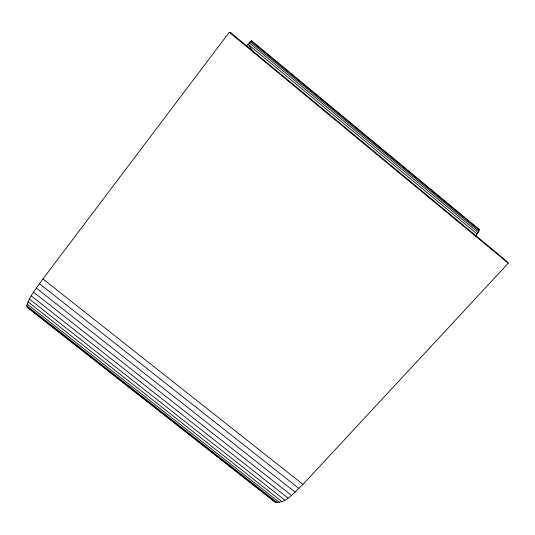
<?xml version="1.0" encoding="UTF-8"?>
<svg xmlns="http://www.w3.org/2000/svg" width="535" height="535" viewBox="0 0 535 535"><rect width="100%" height="100%" fill="white"/><g stroke="black" fill="none" stroke-linecap="round" stroke-linejoin="round"><path stroke-width="0.8" d="M26.75 305.746C29.739 295.654 37.035 287.482 42.914 278.956L229.301 32.261L231.093 32.983L505.869 260.505L508.25 263.22L302.991 484.369C295.949 490.167 284.874 505.916 274.395 501.509L27.439 307.418L26.75 305.746L277.364 502.739M251.651 41.523L251.611 40.74L246.307 46.084M475.668 236.082L478.858 231.167L479.193 229.388L251.611 40.74M478.049 229.174L479.193 229.388M31.237 295.868L288.004 498.025M29.385 299.105L284.821 500.105M28.014 301.854L281.965 501.589M27.131 304.074L279.471 502.465M228.224 464.413L229.535 465.443M26.857 306.863L275.665 502.412M42.914 278.956L302.991 484.369M39.429 283.657L299.011 488.495M36.293 288.091L295.146 492.18M33.551 292.177L291.461 495.37M251.082 41.008L479.213 230.097M250.253 41.71L478.858 231.167M249.176 42.8L478.15 232.511M477.133 234.049L247.926 44.198L254.252 53.005M229.301 32.261L508.25 263.22M273.84 500.533L274.395 501.509"/></g></svg>
